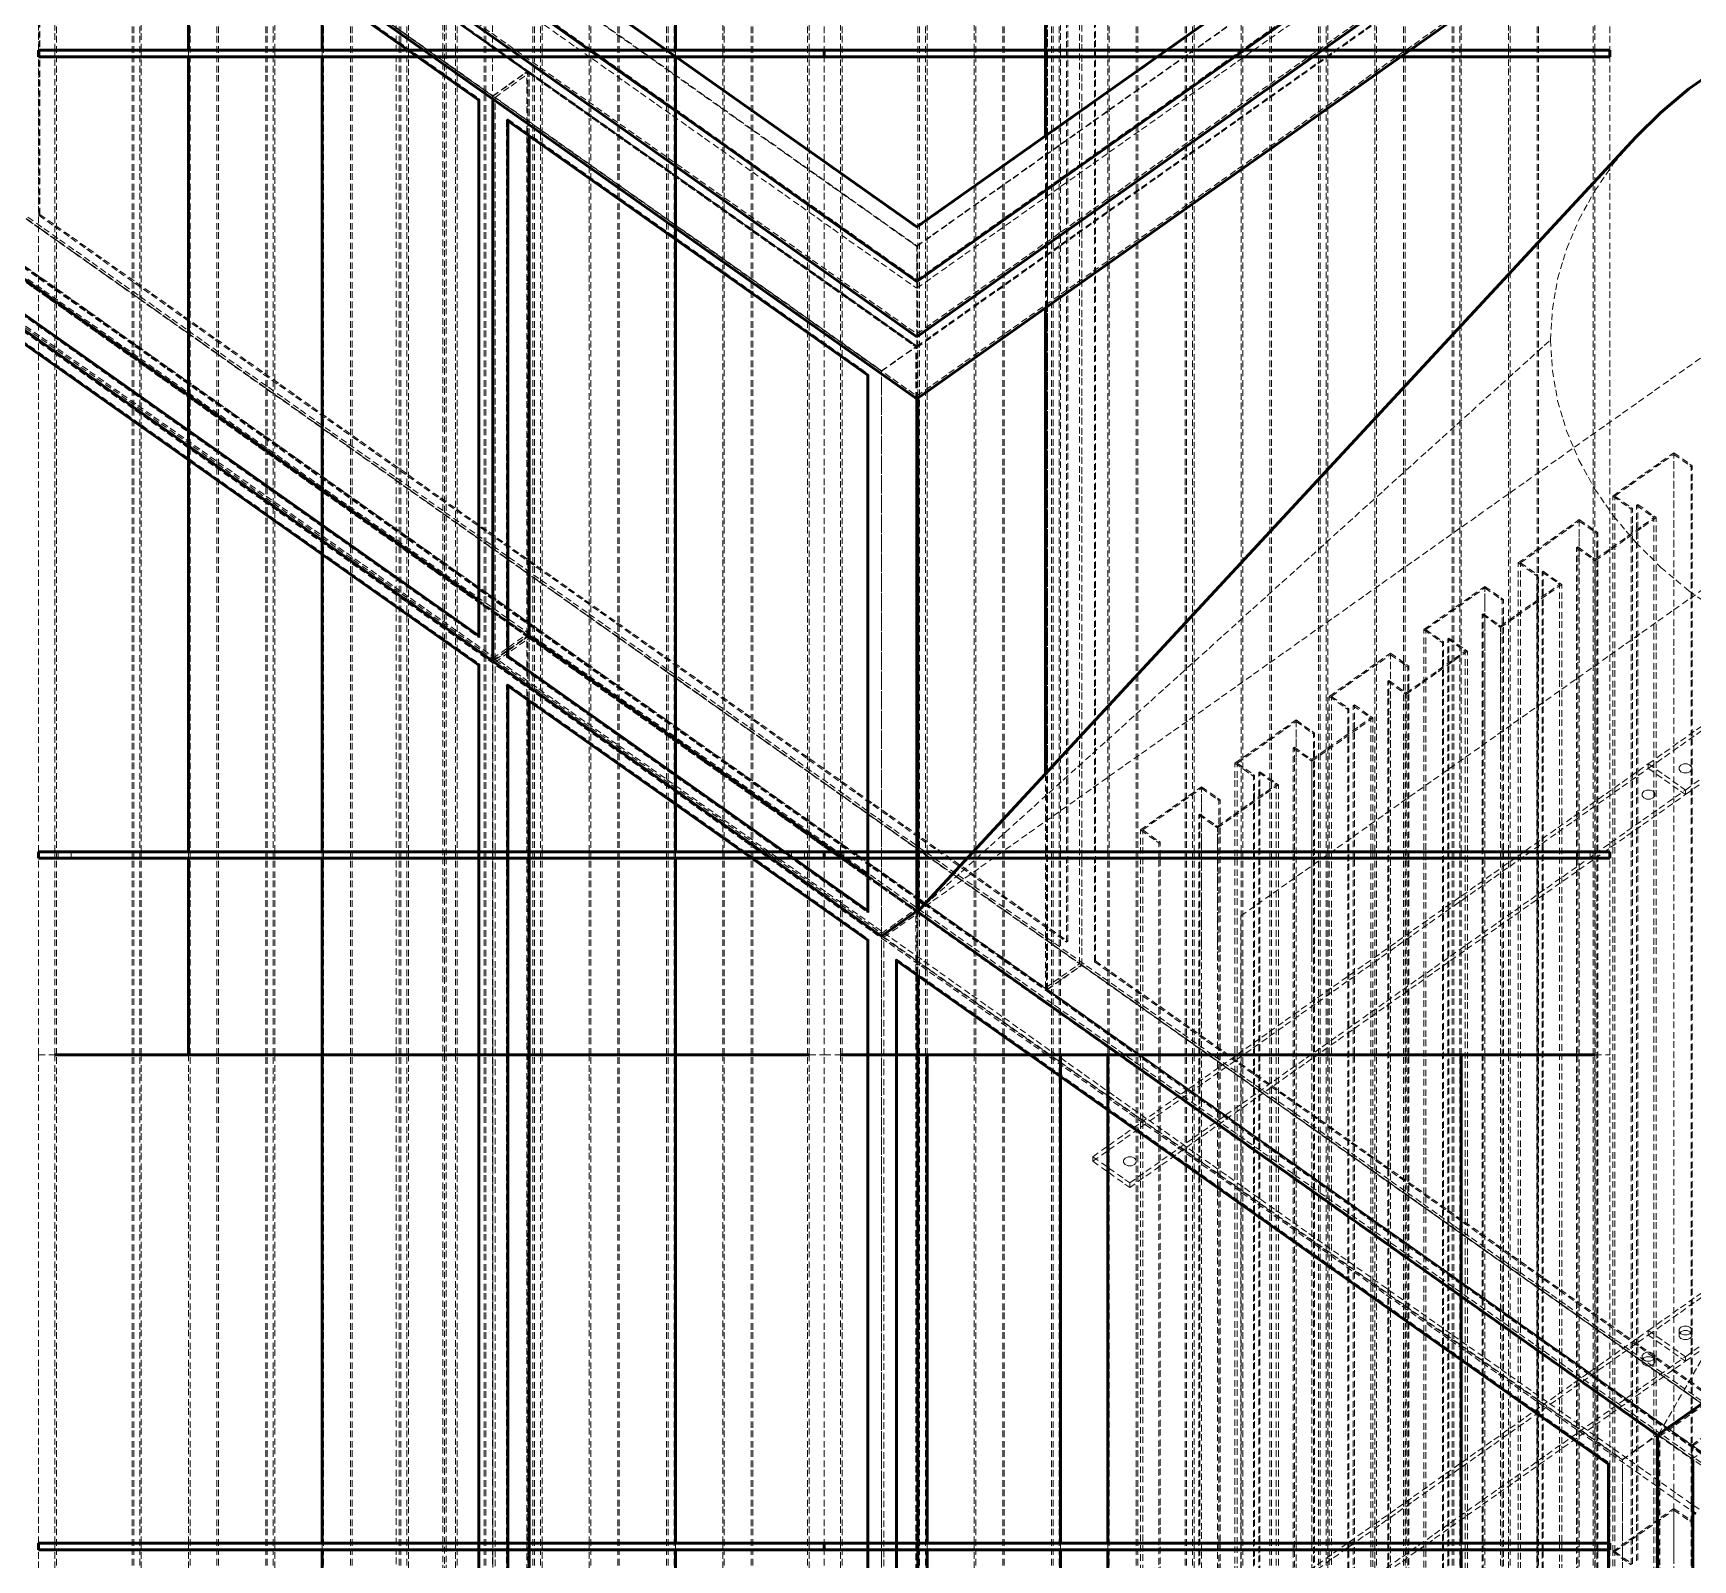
# Model space of a CAD drawing. Header units: millimetres. Extents: x -199 to 10971, y 270 to 8564.
# Drawn here: x 1092 to 2359, y 5348 to 6514 of the extents above; entities that cross this region are included whole.
import ezdxf

# ---------------------------------------------------------------- set-up
doc = ezdxf.new("R2010")
doc.units = ezdxf.units.MM
doc.linetypes.add('Hidden', pattern=[15, 5, -3, 5, -2])
for name, color, linetype, lineweight in [('Default', 7, 'Continuous', 50), ('Edges', 7, 'Hidden', 15), ('HiddenEdges', 2, 'Hidden', 15), ('HiddenSilhouettes', 2, 'Hidden', 15), ('HiddenWires', 7, 'Hidden', 15), ('Silhouettes', 7, 'Continuous', 50), ('Wires', 7, 'Hidden', 15)]:
    doc.layers.add(name, color=color, linetype=linetype, lineweight=lineweight)

# ---------------------------------------------------------------- blocks, each defined once
blk = doc.blocks.new('Left')
at = {"layer": 'Edges'}
for points in [[(-587.5, 386.8, 0), (-587.5, 759.8, 0)], [(-521.5, 386.8, 0), (-521.5, 759.8, 0)], [(-419.5, 386.8, 0), (-419.5, 759.8, 0)], [(-317.5, 386.8, 0), (-317.5, 759.8, 0)], [(-281.5, 386.8, 0), (-281.5, 759.8, 0)], [(-215.5, 386.8, 0), (-215.5, 759.8, 0)], [(-179.5, 386.8, 0), (-179.5, 759.8, 0)], [(-77.5, 386.8, 0), (-77.5, 759.8, 0)], [(-11.5, 386.8, 0), (-11.5, 759.8, 0)], [(12.5, 386.8, 0), (12.5, 759.8, 0)], [(78.5, 386.8, 0), (78.5, 759.8, 0)], [(114.5, 386.8, 0), (114.5, 759.8, 0)], [(180.5, 386.8, 0), (180.5, 759.8, 0)], [(216.5, 386.8, 0), (216.5, 759.8, 0)], [(282.5, 386.8, 0), (282.5, 759.8, 0)], [(318.5, 386.8, 0), (318.5, 759.8, 0)], [(384.5, 386.8, 0), (384.5, 759.8, 0)], [(420.5, 386.8, 0), (420.5, 759.8, 0)], [(486.5, 386.8, 0), (486.5, 759.8, 0)], [(522.5, 386.8, 0), (522.5, 759.8, 0)], [(588.5, 386.8, 0), (588.5, 759.8, 0)], [(-587.5, -225.2, 0), (-587.5, 381.8, 0)], [(-521.5, -225.2, 0), (-521.5, 381.8, 0)], [(-419.5, -225.2, 0), (-419.5, 381.8, 0)], [(-317.5, -225.2, 0), (-317.5, 381.8, 0)], [(-281.5, -225.2, 0), (-281.5, 381.8, 0)], [(-215.5, -225.2, 0), (-215.5, 381.8, 0)], [(-179.5, -225.2, 0), (-179.5, 381.8, 0)], [(-77.5, -225.2, 0), (-77.5, 381.8, 0)], [(-11.5, -225.2, 0), (-11.5, 381.8, 0)], [(12.5, -225.2, 0), (12.5, 381.8, 0)], [(78.5, -225.2, 0), (78.5, 381.8, 0)], [(114.5, -225.2, 0), (114.5, 381.8, 0)], [(180.5, -225.2, 0), (180.5, 381.8, 0)], [(216.5, -225.2, 0), (216.5, 381.8, 0)], [(282.5, -225.2, 0), (282.5, 381.8, 0)], [(318.5, -225.2, 0), (318.5, 381.8, 0)], [(384.5, -225.2, 0), (384.5, 381.8, 0)], [(420.5, -225.2, 0), (420.5, 381.8, 0)], [(486.5, -225.2, 0), (486.5, 381.8, 0)], [(522.5, -225.2, 0), (522.5, 381.8, 0)], [(588.5, -225.2, 0), (588.5, 381.8, 0)], [(-587.5, -380.2, 0), (-587.5, -230.2, 0)], [(-521.5, -380.2, 0), (-521.5, -230.2, 0)], [(-419.5, -380.2, 0), (-419.5, -230.2, 0)], [(-317.5, -380.2, 0), (-317.5, -230.2, 0)], [(-281.5, -380.2, 0), (-281.5, -230.2, 0)], [(-215.5, -380.2, 0), (-215.5, -230.2, 0)], [(-179.5, -380.2, 0), (-179.5, -230.2, 0)], [(-77.5, -380.2, 0), (-77.5, -230.2, 0)], [(-11.5, -380.2, 0), (-11.5, -230.2, 0)], [(12.5, -380.2, 0), (12.5, -230.2, 0)], [(78.5, -380.2, 0), (78.5, -230.2, 0)], [(114.5, -380.2, 0), (114.5, -230.2, 0)], [(180.5, -380.2, 0), (180.5, -230.2, 0)], [(216.5, -380.2, 0), (216.5, -230.2, 0)], [(282.5, -380.2, 0), (282.5, -230.2, 0)], [(318.5, -380.2, 0), (318.5, -230.2, 0)], [(384.5, -380.2, 0), (384.5, -230.2, 0)], [(420.5, -380.2, 0), (420.5, -230.2, 0)], [(486.5, -380.2, 0), (486.5, -230.2, 0)], [(522.5, -380.2, 0), (522.5, -230.2, 0)], [(588.5, -380.2, 0), (588.5, -230.2, 0)], [(-587.5, -753.2, 0), (-587.5, -380.2, 0)], [(-521.5, -753.2, 0), (-521.5, -380.2, 0)], [(-485.5, -753.2, 0), (-485.5, -380.2, 0)], [(-419.5, -753.2, 0), (-419.5, -380.2, 0)], [(-317.5, -753.2, 0), (-317.5, -380.2, 0)], [(-281.5, -753.2, 0), (-281.5, -380.2, 0)], [(-215.5, -753.2, 0), (-215.5, -380.2, 0)], [(-179.5, -753.2, 0), (-179.5, -380.2, 0)], [(-77.5, -753.2, 0), (-77.5, -380.2, 0)], [(-11.5, -753.2, 0), (-11.5, -380.2, 0)], [(12.5, -753.2, 0), (12.5, -380.2, 0)], [(114.5, -753.2, 0), (114.5, -380.2, 0)], [(282.5, -753.2, 0), (282.5, -380.2, 0)], [(318.5, -753.2, 0), (318.5, -380.2, 0)], [(384.5, -753.2, 0), (384.5, -380.2, 0)], [(420.5, -753.2, 0), (420.5, -380.2, 0)], [(522.5, -753.2, 0), (522.5, -380.2, 0)], [(588.5, -753.2, 0), (588.5, -380.2, 0)], [(-587.5, -1365.2, 0), (-587.5, -758.2, 0)], [(-521.5, -1365.2, 0), (-521.5, -758.2, 0)], [(-485.5, -1365.2, 0), (-485.5, -758.2, 0)], [(-419.5, -1365.2, 0), (-419.5, -758.2, 0)], [(-317.5, -1365.2, 0), (-317.5, -758.2, 0)], [(-281.5, -1365.2, 0), (-281.5, -758.2, 0)], [(-215.5, -1365.2, 0), (-215.5, -758.2, 0)], [(-179.5, -1365.2, 0), (-179.5, -758.2, 0)], [(-77.5, -1365.2, 0), (-77.5, -758.2, 0)], [(-11.5, -1365.2, 0), (-11.5, -758.2, 0)], [(12.5, -1365.2, 0), (12.5, -758.2, 0)], [(114.5, -1365.2, 0), (114.5, -758.2, 0)], [(282.5, -1365.2, 0), (282.5, -758.2, 0)], [(318.5, -1365.2, 0), (318.5, -758.2, 0)], [(384.5, -1365.2, 0), (384.5, -758.2, 0)], [(420.5, -1365.2, 0), (420.5, -758.2, 0)], [(522.5, -1365.2, 0), (522.5, -758.2, 0)], [(588.5, -1365.2, 0), (588.5, -758.2, 0)]]:
    blk.add_polyline3d(points, dxfattribs=at)
at = {"layer": 'HiddenEdges'}
for points in [[(-291.2, -1517.8, 0), (-291.2, 869.8, 0)], [(-288.8, -1517.8, 0), (-288.8, 869.8, 0)], [(-586.3, -380.2, 0), (-586.3, 759.8, 0)], [(-527.3, -380.2, 0), (-527.3, 759.8, 0)], [(-463.7, -380.2, 0), (-463.7, 759.8, 0)], [(-462.5, -380.2, 0), (-462.5, 759.8, 0)], [(-426.5, -380.2, 0), (-426.5, 759.8, 0)], [(-425.3, -380.2, 0), (-425.3, 759.8, 0)], [(-420.7, -380.2, 0), (-420.7, 759.8, 0)], [(-361.7, -380.2, 0), (-361.7, 759.8, 0)], [(-360.5, -380.2, 0), (-360.5, 759.8, 0)], [(-324.5, -380.2, 0), (-324.5, 759.8, 0)], [(-323.3, -380.2, 0), (-323.3, 759.8, 0)], [(-259.7, -380.2, 0), (-259.7, 759.8, 0)], [(-222.5, -380.2, 0), (-222.5, 759.8, 0)], [(-157.7, -380.2, 0), (-157.7, 759.8, 0)], [(-156.5, -380.2, 0), (-156.5, 759.8, 0)], [(-120.5, -380.2, 0), (-120.5, 759.8, 0)], [(-119.3, -380.2, 0), (-119.3, 759.8, 0)], [(-76.3, -380.2, 0), (-76.3, 759.8, 0)], [(-54.5, -380.2, 0), (-54.5, 759.8, 0)], [(13.7, -380.2, 0), (13.7, 759.8, 0)], [(72.7, -380.2, 0), (72.7, 759.8, 0)], [(136.3, -380.2, 0), (136.3, 759.8, 0)], [(137.5, -380.2, 0), (137.5, 759.8, 0)], [(173.5, -380.2, 0), (173.5, 759.8, 0)], [(174.7, -380.2, 0), (174.7, 759.8, 0)], [(238.3, -380.2, 0), (238.3, 759.8, 0)], [(239.5, -380.2, 0), (239.5, 759.8, 0)], [(275.5, -380.2, 0), (275.5, 759.8, 0)], [(276.7, -380.2, 0), (276.7, 759.8, 0)], [(340.3, -380.2, 0), (340.3, 759.8, 0)], [(341.5, -380.2, 0), (341.5, 759.8, 0)], [(377.5, -380.2, 0), (377.5, 759.8, 0)], [(378.7, -380.2, 0), (378.7, 759.8, 0)], [(442.3, -380.2, 0), (442.3, 759.8, 0)], [(443.5, -380.2, 0), (443.5, 759.8, 0)], [(479.5, -380.2, 0), (479.5, 759.8, 0)], [(480.7, -380.2, 0), (480.7, 759.8, 0)], [(544.3, -380.2, 0), (544.3, 759.8, 0)], [(545.5, -380.2, 0), (545.5, 759.8, 0)], [(-587.5, 381.8, 0), (-587.5, 386.8, 0)], [(-521.5, 381.8, 0), (-521.5, 386.8, 0)], [(-419.5, 381.8, 0), (-419.5, 386.8, 0)], [(-317.5, 381.8, 0), (-317.5, 386.8, 0)], [(-281.5, 381.8, 0), (-281.5, 386.8, 0)], [(-215.5, 381.8, 0), (-215.5, 386.8, 0)], [(-179.5, 381.8, 0), (-179.5, 386.8, 0)], [(-77.5, 381.8, 0), (-77.5, 386.8, 0)], [(-11.5, 381.8, 0), (-11.5, 386.8, 0)], [(12.5, 381.8, 0), (12.5, 386.8, 0)], [(78.5, 381.8, 0), (78.5, 386.8, 0)], [(114.5, 381.8, 0), (114.5, 386.8, 0)], [(180.5, 381.8, 0), (180.5, 386.8, 0)], [(216.5, 381.8, 0), (216.5, 386.8, 0)], [(282.5, 381.8, 0), (282.5, 386.8, 0)], [(318.5, 381.8, 0), (318.5, 386.8, 0)], [(384.5, 381.8, 0), (384.5, 386.8, 0)], [(420.5, 381.8, 0), (420.5, 386.8, 0)], [(486.5, 381.8, 0), (486.5, 386.8, 0)], [(522.5, 381.8, 0), (522.5, 386.8, 0)], [(588.5, 381.8, 0), (588.5, 386.8, 0)], [(-587.5, -230.2, 0), (-587.5, -225.2, 0)], [(-521.5, -230.2, 0), (-521.5, -225.2, 0)], [(-419.5, -230.2, 0), (-419.5, -225.2, 0)], [(-317.5, -230.2, 0), (-317.5, -225.2, 0)], [(-281.5, -230.2, 0), (-281.5, -225.2, 0)], [(-215.5, -230.2, 0), (-215.5, -225.2, 0)], [(-179.5, -230.2, 0), (-179.5, -225.2, 0)], [(-77.5, -230.2, 0), (-77.5, -225.2, 0)], [(-11.5, -230.2, 0), (-11.5, -225.2, 0)], [(12.5, -230.2, 0), (12.5, -225.2, 0)], [(78.5, -230.2, 0), (78.5, -225.2, 0)], [(114.5, -230.2, 0), (114.5, -225.2, 0)], [(180.5, -230.2, 0), (180.5, -225.2, 0)], [(216.5, -230.2, 0), (216.5, -225.2, 0)], [(282.5, -230.2, 0), (282.5, -225.2, 0)], [(318.5, -230.2, 0), (318.5, -225.2, 0)], [(384.5, -230.2, 0), (384.5, -225.2, 0)], [(420.5, -230.2, 0), (420.5, -225.2, 0)], [(486.5, -230.2, 0), (486.5, -225.2, 0)], [(522.5, -230.2, 0), (522.5, -225.2, 0)], [(588.5, -230.2, 0), (588.5, -225.2, 0)], [(-586.3, -1520.2, 0), (-586.3, -380.2, 0)], [(-463.7, -1520.2, 0), (-463.7, -380.2, 0)], [(-462.5, -1520.2, 0), (-462.5, -380.2, 0)], [(-426.5, -1520.2, 0), (-426.5, -380.2, 0)], [(-425.3, -1520.2, 0), (-425.3, -380.2, 0)], [(-420.7, -1520.2, 0), (-420.7, -380.2, 0)], [(-361.7, -1520.2, 0), (-361.7, -380.2, 0)], [(-360.5, -1520.2, 0), (-360.5, -380.2, 0)], [(-324.5, -1520.2, 0), (-324.5, -380.2, 0)], [(-323.3, -1520.2, 0), (-323.3, -380.2, 0)], [(-259.7, -1520.2, 0), (-259.7, -380.2, 0)], [(-222.5, -1520.2, 0), (-222.5, -380.2, 0)], [(-157.7, -1520.2, 0), (-157.7, -380.2, 0)], [(-156.5, -1520.2, 0), (-156.5, -380.2, 0)], [(-120.5, -1520.2, 0), (-120.5, -380.2, 0)], [(-119.3, -1520.2, 0), (-119.3, -380.2, 0)], [(-76.3, -1520.2, 0), (-76.3, -380.2, 0)], [(-54.5, -1520.2, 0), (-54.5, -380.2, 0)], [(13.7, -1520.2, 0), (13.7, -380.2, 0)], [(136.3, -1520.2, 0), (136.3, -380.2, 0)], [(137.5, -1520.2, 0), (137.5, -380.2, 0)], [(174.7, -1520.2, 0), (174.7, -380.2, 0)], [(179.3, -1520.2, 0), (179.3, -380.2, 0)], [(239.5, -1520.2, 0), (239.5, -380.2, 0)], [(276.7, -1520.2, 0), (276.7, -380.2, 0)], [(340.3, -1520.2, 0), (340.3, -380.2, 0)], [(377.5, -1520.2, 0), (377.5, -380.2, 0)], [(383.3, -1520.2, 0), (383.3, -380.2, 0)], [(442.3, -1520.2, 0), (442.3, -380.2, 0)], [(443.5, -1520.2, 0), (443.5, -380.2, 0)], [(479.5, -1520.2, 0), (479.5, -380.2, 0)], [(523.7, -1520.2, 0), (523.7, -380.2, 0)], [(-587.5, -758.2, 0), (-587.5, -753.2, 0)], [(-521.5, -758.2, 0), (-521.5, -753.2, 0)], [(-485.5, -758.2, 0), (-485.5, -753.2, 0)], [(-419.5, -758.2, 0), (-419.5, -753.2, 0)], [(-317.5, -758.2, 0), (-317.5, -753.2, 0)], [(-281.5, -758.2, 0), (-281.5, -753.2, 0)], [(-215.5, -758.2, 0), (-215.5, -753.2, 0)], [(-179.5, -758.2, 0), (-179.5, -753.2, 0)], [(-77.5, -758.2, 0), (-77.5, -753.2, 0)], [(-11.5, -758.2, 0), (-11.5, -753.2, 0)], [(12.5, -758.2, 0), (12.5, -753.2, 0)], [(114.5, -758.2, 0), (114.5, -753.2, 0)], [(282.5, -758.2, 0), (282.5, -753.2, 0)], [(318.5, -758.2, 0), (318.5, -753.2, 0)], [(384.5, -758.2, 0), (384.5, -753.2, 0)], [(420.5, -758.2, 0), (420.5, -753.2, 0)], [(522.5, -758.2, 0), (522.5, -753.2, 0)], [(588.5, -758.2, 0), (588.5, -753.2, 0)]]:
    blk.add_polyline3d(points, dxfattribs=at)
at = {"layer": 'HiddenSilhouettes'}
for points in [[(-528.5, -380.2, 0), (-528.5, 759.8, 0)], [(-522.7, -380.2, 0), (-522.7, 759.8, 0)], [(-484.3, -380.2, 0), (-484.3, 759.8, 0)], [(-382.3, -380.2, 0), (-382.3, 759.8, 0)], [(-326.8, -1482.2, 0), (-326.8, 759.8, 0)], [(-318.7, -380.2, 0), (-318.7, 759.8, 0)], [(-290, -1519, 0), (-290, 759.8, 0)], [(-280.3, -380.2, 0), (-280.3, 759.8, 0)], [(-258.5, -380.2, 0), (-258.5, 759.8, 0)], [(-253.2, -1482.2, 0), (-253.2, 759.8, 0)], [(-221.3, -380.2, 0), (-221.3, 759.8, 0)], [(-216.7, -380.2, 0), (-216.7, 759.8, 0)], [(-178.3, -380.2, 0), (-178.3, 759.8, 0)], [(-114.7, -380.2, 0), (-114.7, 759.8, 0)], [(-55.7, -380.2, 0), (-55.7, 759.8, 0)], [(-12.7, -380.2, 0), (-12.7, 759.8, 0)], [(71.5, -380.2, 0), (71.5, 759.8, 0)], [(77.3, -380.2, 0), (77.3, 759.8, 0)], [(115.7, -380.2, 0), (115.7, 759.8, 0)], [(179.3, -380.2, 0), (179.3, 759.8, 0)], [(217.7, -380.2, 0), (217.7, 759.8, 0)], [(281.3, -380.2, 0), (281.3, 759.8, 0)], [(319.7, -380.2, 0), (319.7, 759.8, 0)], [(383.3, -380.2, 0), (383.3, 759.8, 0)], [(421.7, -380.2, 0), (421.7, 759.8, 0)], [(485.3, -380.2, 0), (485.3, 759.8, 0)], [(523.7, -380.2, 0), (523.7, 759.8, 0)], [(587.3, -380.2, 0), (587.3, 759.8, 0)], [(-485.5, 381.8, 0), (-485.5, 386.8, 0)], [(-383.5, 381.8, 0), (-383.5, 386.8, 0)], [(-113.5, 381.8, 0), (-113.5, 386.8, 0)], [(-585, -230.2, 0), (-585, -225.2, 0)], [(-575, -230.2, 0), (-575, -225.2, 0)], [(-485.5, -230.2, 0), (-485.5, -225.2, 0)], [(-383.5, -230.2, 0), (-383.5, -225.2, 0)], [(-113.5, -230.2, 0), (-113.5, -225.2, 0)], [(-25, -230.2, 0), (-25, -225.2, 0)], [(-15, -230.2, 0), (-15, -225.2, 0)], [(15, -230.2, 0), (15, -225.2, 0)], [(25, -230.2, 0), (25, -225.2, 0)], [(575, -230.2, 0), (575, -225.2, 0)], [(585, -230.2, 0), (585, -225.2, 0)], [(-528.5, -1520.2, 0), (-528.5, -380.2, 0)], [(-528.5, -380.2, 0), (-462.5, -380.2, 0)], [(-527.3, -1520.2, 0), (-527.3, -380.2, 0)], [(-527.3, -380.2, 0), (-521.5, -380.2, 0)], [(-522.7, -1520.2, 0), (-522.7, -380.2, 0)], [(-485.5, -380.2, 0), (-463.7, -380.2, 0)], [(-484.3, -1520.2, 0), (-484.3, -380.2, 0)], [(-426.5, -380.2, 0), (-360.5, -380.2, 0)], [(-425.3, -380.2, 0), (-419.5, -380.2, 0)], [(-383.5, -380.2, 0), (-361.7, -380.2, 0)], [(-382.3, -1520.2, 0), (-382.3, -380.2, 0)], [(-324.5, -380.2, 0), (-278.1, -380.2, 0)], [(-323.3, -380.2, 0), (-317.5, -380.2, 0)], [(-318.7, -1520.2, 0), (-318.7, -380.2, 0)], [(-281.5, -380.2, 0), (-278.1, -380.2, 0)], [(-280.3, -1520.2, 0), (-280.3, -380.2, 0)], [(-258.5, -1520.2, 0), (-258.5, -380.2, 0)], [(-222.5, -380.2, 0), (-166.9, -380.2, 0)], [(-221.3, -1520.2, 0), (-221.3, -380.2, 0)], [(-221.3, -380.2, 0), (-215.5, -380.2, 0)], [(-216.7, -1520.2, 0), (-216.7, -380.2, 0)], [(-179.5, -380.2, 0), (-166.9, -380.2, 0)], [(-178.3, -1520.2, 0), (-178.3, -380.2, 0)], [(-120.5, -380.2, 0), (-55.6, -380.2, 0)], [(-119.3, -380.2, 0), (-113.5, -380.2, 0)], [(-114.7, -1520.2, 0), (-114.7, -380.2, 0)], [(-77.5, -380.2, 0), (-55.7, -380.2, 0)], [(-55.7, -1520.2, 0), (-55.7, -380.2, 0)], [(-12.7, -1520.2, 0), (-12.7, -380.2, 0)], [(71.5, -1520.2, 0), (71.5, -380.2, 0)], [(71.5, -380.2, 0), (137.5, -380.2, 0)], [(72.7, -1520.2, 0), (72.7, -380.2, 0)], [(72.7, -380.2, 0), (78.5, -380.2, 0)], [(77.3, -1520.2, 0), (77.3, -380.2, 0)], [(114.5, -380.2, 0), (136.3, -380.2, 0)], [(115.7, -1520.2, 0), (115.7, -380.2, 0)], [(173.5, -1520.2, 0), (173.5, -380.2, 0)], [(173.5, -380.2, 0), (222.5, -380.2, 0)], [(174.7, -380.2, 0), (180.5, -380.2, 0)], [(216.5, -380.2, 0), (222.5, -380.2, 0)], [(217.7, -1520.2, 0), (217.7, -380.2, 0)], [(238.3, -1520.2, 0), (238.3, -380.2, 0)], [(275.5, -1520.2, 0), (275.5, -380.2, 0)], [(275.5, -380.2, 0), (333.7, -380.2, 0)], [(276.7, -380.2, 0), (282.5, -380.2, 0)], [(281.3, -1520.2, 0), (281.3, -380.2, 0)], [(318.5, -380.2, 0), (333.7, -380.2, 0)], [(319.7, -1520.2, 0), (319.7, -380.2, 0)], [(341.5, -1520.2, 0), (341.5, -380.2, 0)], [(377.5, -380.2, 0), (443.5, -380.2, 0)], [(378.7, -1520.2, 0), (378.7, -380.2, 0)], [(378.7, -380.2, 0), (384.5, -380.2, 0)], [(420.5, -380.2, 0), (442.3, -380.2, 0)], [(421.7, -1520.2, 0), (421.7, -380.2, 0)], [(479.5, -380.2, 0), (545.5, -380.2, 0)], [(480.7, -1520.2, 0), (480.7, -380.2, 0)], [(480.7, -380.2, 0), (486.5, -380.2, 0)], [(485.3, -1520.2, 0), (485.3, -380.2, 0)], [(522.5, -380.2, 0), (544.3, -380.2, 0)], [(544.3, -1520.2, 0), (544.3, -380.2, 0)], [(545.5, -1520.2, 0), (545.5, -380.2, 0)], [(587.3, -1520.2, 0), (587.3, -380.2, 0)], [(-383.5, -758.2, 0), (-383.5, -753.2, 0)], [(-113.5, -758.2, 0), (-113.5, -753.2, 0)], [(78.5, -758.2, 0), (78.5, -753.2, 0)], [(180.5, -758.2, 0), (180.5, -753.2, 0)], [(216.5, -758.2, 0), (216.5, -753.2, 0)], [(486.5, -758.2, 0), (486.5, -753.2, 0)]]:
    blk.add_polyline3d(points, dxfattribs=at)
at = {"layer": 'HiddenWires'}
for points in [[(-600, 381.8, 0), (-600, 386.8, 0)], [(-600, -230.2, 0), (-600, -225.2, 0)], [(-587.5, -380.2, 0), (-278.1, -380.2, 0)], [(-166.9, -380.2, 0), (-111.2, -380.2, 0)], [(-55.6, -380.2, 0), (-11.5, -380.2, 0)], [(12.5, -380.2, 0), (588.5, -380.2, 0)], [(-600, -758.2, 0), (-600, -753.2, 0)]]:
    blk.add_polyline3d(points, dxfattribs=at)
at = {"layer": 'Silhouettes'}
for points in [[(-485.5, 386.8, 0), (-485.5, 759.8, 0)], [(-383.5, 386.8, 0), (-383.5, 759.8, 0)], [(-113.5, 386.8, 0), (-113.5, 759.8, 0)], [(-600, 386.8, 0), (0, 386.8, 0)], [(-600, 381.8, 0), (-600, 386.8, 0)], [(-600, 381.8, 0), (0, 381.8, 0)], [(-485.5, -225.2, 0), (-485.5, 381.8, 0)], [(-383.5, -225.2, 0), (-383.5, 381.8, 0)], [(-113.5, -225.2, 0), (-113.5, 381.8, 0)], [(0, 386.8, 0), (600, 386.8, 0)], [(0, 381.8, 0), (0, 386.8, 0)], [(0, 381.8, 0), (600, 381.8, 0)], [(600, 381.8, 0), (600, 386.8, 0)], [(-600, -225.2, 0), (0, -225.2, 0)], [(-600, -230.2, 0), (-600, -225.2, 0)], [(0, -225.2, 0), (600, -225.2, 0)], [(0, -230.2, 0), (0, -225.2, 0)], [(600, -230.2, 0), (600, -225.2, 0)], [(-600, -230.2, 0), (0, -230.2, 0)], [(-485.5, -380.2, 0), (-485.5, -230.2, 0)], [(-383.5, -380.2, 0), (-383.5, -230.2, 0)], [(-113.5, -380.2, 0), (-113.5, -230.2, 0)], [(0, -230.2, 0), (600, -230.2, 0)], [(-587.5, -380.2, 0), (-521.5, -380.2, 0)], [(-521.5, -380.2, 0), (-485.5, -380.2, 0)], [(-485.5, -380.2, 0), (-419.5, -380.2, 0)], [(-419.5, -380.2, 0), (-383.5, -380.2, 0)], [(-383.5, -380.2, 0), (-317.5, -380.2, 0)], [(-383.5, -753.2, 0), (-383.5, -380.2, 0)], [(-317.5, -380.2, 0), (-281.5, -380.2, 0)], [(-281.5, -380.2, 0), (-215.5, -380.2, 0)], [(-215.5, -380.2, 0), (-179.5, -380.2, 0)], [(-179.5, -380.2, 0), (-113.5, -380.2, 0)], [(-113.5, -753.2, 0), (-113.5, -380.2, 0)], [(-113.5, -380.2, 0), (-77.5, -380.2, 0)], [(-77.5, -380.2, 0), (-11.5, -380.2, 0)], [(12.5, -380.2, 0), (78.5, -380.2, 0)], [(78.5, -753.2, 0), (78.5, -380.2, 0)], [(78.5, -380.2, 0), (114.5, -380.2, 0)], [(114.5, -380.2, 0), (180.5, -380.2, 0)], [(180.5, -753.2, 0), (180.5, -380.2, 0)], [(180.5, -380.2, 0), (216.5, -380.2, 0)], [(216.5, -380.2, 0), (282.5, -380.2, 0)], [(216.5, -753.2, 0), (216.5, -380.2, 0)], [(282.5, -380.2, 0), (318.5, -380.2, 0)], [(318.5, -380.2, 0), (384.5, -380.2, 0)], [(384.5, -380.2, 0), (420.5, -380.2, 0)], [(420.5, -380.2, 0), (486.5, -380.2, 0)], [(486.5, -753.2, 0), (486.5, -380.2, 0)], [(486.5, -380.2, 0), (522.5, -380.2, 0)], [(522.5, -380.2, 0), (588.5, -380.2, 0)], [(-600, -753.2, 0), (0, -753.2, 0)], [(-600, -758.2, 0), (-600, -753.2, 0)], [(-600, -758.2, 0), (0, -758.2, 0)], [(-383.5, -1365.2, 0), (-383.5, -758.2, 0)], [(-113.5, -1365.2, 0), (-113.5, -758.2, 0)], [(0, -753.2, 0), (600, -753.2, 0)], [(0, -758.2, 0), (0, -753.2, 0)], [(0, -758.2, 0), (600, -758.2, 0)], [(78.5, -1365.2, 0), (78.5, -758.2, 0)], [(180.5, -1365.2, 0), (180.5, -758.2, 0)], [(216.5, -1365.2, 0), (216.5, -758.2, 0)], [(486.5, -1365.2, 0), (486.5, -758.2, 0)], [(600, -758.2, 0), (600, -753.2, 0)]]:
    blk.add_polyline3d(points, dxfattribs=at)
for points in [[(-585, -225.2, 0)], [(-575, -225.2, 0)], [(-25, -225.2, 0)], [(-15, -225.2, 0)], [(15, -225.2, 0)], [(25, -225.2, 0)], [(575, -225.2, 0)], [(585, -225.2, 0)], [(111.2, -380.2, 0)], [(389.4, -380.2, 0)]]:
    blk.add_polyline3d(points, close=True, dxfattribs=at)
at = {"layer": 'Wires'}
for points in [[(-600, 386.8, 0), (-600, 759.8, 0)], [(0, -380.2, 0), (0, 759.8, 0)], [(600, -380.2, 0), (600, 759.8, 0)], [(-600, -225.2, 0), (-600, 381.8, 0)], [(-600, -380.2, 0), (-600, -230.2, 0)], [(-600, -753.2, 0), (-600, -380.2, 0)], [(-600, -380.2, 0), (-587.5, -380.2, 0)], [(-11.5, -380.2, 0), (0, -380.2, 0)], [(0, -1520.2, 0), (0, -380.2, 0)], [(0, -380.2, 0), (12.5, -380.2, 0)], [(588.5, -380.2, 0), (600, -380.2, 0)], [(600, -1520.2, 0), (600, -380.2, 0)], [(-600, -1365.2, 0), (-600, -758.2, 0)]]:
    blk.add_polyline3d(points, dxfattribs=at)
blk = doc.blocks.new('Isometric')
at = {"layer": 'Edges'}
for points in [[(-1895, 1560.2), (70.7, 170.2)], [(-1895, 1512.8), (70.7, 122.8)], [(70.7, 170.2), (1329.4, 1060.2)], [(70.7, 159.8), (1277, 1012.8)], [(70.7, 122.8), (1329.4, 1012.8)], [(169.7, 322), (169.7, 699)], [(170.6, 322.6), (170.6, 699.6)], [(-1048.6, 493.4), (-263.8, -61.6)], [(554.6, 165.6), (556, 189), (560, 212.2), (566.8, 235), (576.3, 257.4), (588.3, 279.2), (602.8, 300.2), (619.7, 320.3)], [(70.7, 210.2), (70.7, 237)], [(169.7, -164.8), (169.7, 190.7)], [(70.7, 168), (70.7, 170.2)], [(70.7, 159.8), (70.7, 168)], [(71.2, -271), (554.6, 165.6)], [(554.6, 165.6), (556, 142.3), (560, 119.1), (566.8, 96.2), (576.3, 73.8), (588.3, 52), (602.8, 31), (619.7, 10.9), (638.9, -8.1), (660.3, -26), (683.7, -42.5), (708.9, -57.6), (735.8, -71.2), (764.2, -83.1), (793.9, -93.4), (824.7, -101.9), (856.4, -108.6), (888.8, -113.4), (921.6, -116.3), (954.6, -117.2)], [(43.8, -289.7), (43.8, 139.7)], [(70.7, 120.7), (70.7, 122.8)], [(-242.5, -76.6), (-241.7, -76)], [(-253.1, -1769.7), (-253.1, -79.7)], [(-242.5, -76.6), (33.2, -271.6)], [(-242.5, -1766.6), (-242.5, -97.8)], [(70.7, -270.7), (70.7, -153.1)], [(71.6, -261.3), (76.8, -265)], [(43.8, -1979.7), (43.8, -289.7)], [(54.4, -1976.6), (54.4, -307.8)], [(609.5, -2379.7), (609.5, -689.7)]]:
    blk.add_lwpolyline(points, dxfattribs=at)
for points in [[(-1842.7, 1512.8, 0), (70.7, 159.8, 0)], [(70.7, 237, 0), (1272.8, 1087, 0)], [(-226.3, 447, 0), (70.7, 237, 0)], [(-242.5, -76.6, 0), (-242.5, 333.6, 0)], [(170.6, -163.9, 0), (170.6, 191.3, 0)], [(-241.7, -71.9, 0), (-225.4, -60.4, 0)], [(637.2, -670.1, 0), (954.6, -117.2, 0)], [(662.4, -689.1, 0), (1468.5, -119.1, 0)], [(71.6, -260.4, 0), (77.3, -264.5, 0)], [(43.8, -289.7, 0), (609.5, -689.7, 0)], [(609.5, -689.7, 0), (636.4, -670.7, 0)], [(636.4, -670.7, 0), (662.4, -689.1, 0)], [(662.4, -2379.1, 0), (662.4, -689.1, 0)]]:
    blk.add_polyline3d(points, dxfattribs=at)
blk.add_polyline3d([(636.4, -671.5, 0)], close=True, dxfattribs=at)
at = {"layer": 'HiddenEdges'}
for points in [[(-599.8, 260.8), (-599.8, 1929.6)], [(186, -293.6), (186, 1375.2)], [(196.6, -311.7), (196.6, 1378.3)], [(196.6, -312), (196.6, 1376.3)], [(170.6, -330.9), (170.6, 1359.1)], [(206.3, -309.2), (206.3, 1359.6)], [(-1032.4, 939.8), (-226.3, 369.8)], [(-1059.2, 921.7), (-253.1, 351.7)], [(70.7, -271.5), (1272.8, 578.5)], [(-1032.4, 509.3), (-226.3, -60.7)], [(-1031.5, 507.9), (-227.1, -60.9)], [(-224.6, 446.2), (70.7, 237.4)], [(-224.6, 420.2), (70.7, 211.4)], [(-253.1, 352), (-227.1, 370.4)], [(-227.1, -59.2), (-227.1, 370.4)], [(-226.3, -60.7), (-226.3, 370.7)], [(-226.3, -61.5), (-226.3, 369.8)], [(-225.4, -60.9), (-225.4, 370.4)], [(-262.9, -61), (-262.9, 349.2)], [(-253.1, -77.6), (-253.1, 352)], [(-253.1, 351.7), (43.8, 141.7)], [(169.7, 190.7), (169.7, 322)], [(170.6, 191.3), (170.6, 322.6)], [(-609.5, 258.3), (196.6, -311.7)], [(-608.1, 257.2), (1895, -1512.8)], [(-599.8, 260.8), (-598.9, 261.4)], [(-636.4, 239.3), (71.6, -261.3)], [(-635.5, 239.6), (71.6, -260.4)], [(-635.5, 239.1), (170.6, -330.9)], [(-634.3, 238.7), (1842.7, -1512.8)], [(70.7, 211.4), (70.7, 237.4)], [(-608.1, 209.8), (1895, -1560.2)], [(70.7, 160.7), (70.7, 210.2)], [(70.7, 170.2), (70.7, 170.2)], [(43.8, 142), (69.9, 160.4)], [(69.9, -269.2), (69.9, 160.4)], [(70.7, 159.8), (71.6, 160.4)], [(43.8, -287.6), (43.8, 142)], [(648.8, 0), (648.8, 79.4)], [(648.8, -727.9), (648.8, 78.2)], [(662.1, -737.3), (662.1, 68.8)], [(621.2, -766.2), (621.2, 39.9)], [(576.6, -778.9), (576.6, 27.2)], [(616.2, -769.7), (616.2, 36.4)], [(589.9, -788.3), (589.9, 17.8)], [(549.1, -817.2), (549.1, -11.1)], [(588.7, -809.2), (588.7, -3.1)], [(504.5, -153.1), (504.5, -22.6)], [(504.5, -829.9), (504.5, -23.8)], [(544.1, -820.7), (544.1, -14.6)], [(517.8, -839.3), (517.8, -33.2)], [(503.2, -849.6), (503.2, -43.5)], [(-253.1, -79.3), (-227.1, -60.9)], [(-227.1, -1749.2), (-227.1, -60.9)], [(-226.3, -60.7), (70.7, -270.7)], [(-226.3, -61.5), (70.7, -271.5)], [(-225.4, -1750.9), (-225.4, -60.9)], [(476.9, -868.2), (476.9, -62.1)], [(516.5, -153.1), (516.5, -52.9)], [(516.5, -860.2), (516.5, -54.1)], [(432.4, -153.1), (432.4, -73.6)], [(432.4, -880.9), (432.4, -74.8)], [(472, -871.7), (472, -65.6)], [(-262.9, -1751), (-262.9, -82.2)], [(-253.1, -1767.6), (-253.1, -79.3)], [(445.7, -890.3), (445.7, -84.2)], [(404.8, -919.2), (404.8, -113.1)], [(444.4, -153.1), (444.4, -103.9)], [(444.4, -911.2), (444.4, -105.1)], [(360.3, -153.1), (360.3, -124.6)], [(360.3, -931.9), (360.3, -125.8)], [(399.9, -922.7), (399.9, -116.6)], [(373.6, -941.3), (373.6, -135.2)], [(359, -951.6), (359, -145.5)], [(170.6, -330.4), (170.6, -163.9)], [(332.7, -970.2), (332.7, -164.1)], [(372.3, -306.3), (372.3, -154.9)], [(372.3, -962.2), (372.3, -156.1)], [(169.7, -330.7), (169.7, -164.8)], [(288.1, -306.3), (288.1, -175.6)], [(288.1, -982.9), (288.1, -176.8)], [(327.7, -973.7), (327.7, -167.6)], [(301.4, -992.3), (301.4, -186.2)], [(657.6, -181.6), (657.6, -178.1)], [(286.9, -1002.6), (286.9, -196.5)], [(300.2, -306.3), (300.2, -205.9)], [(300.2, -1013.2), (300.2, -207.1)], [(255.6, -1024.7), (255.6, -218.6)], [(76.8, -265), (592.2, -629.4)], [(77.3, -264.5), (168.9, -329.2)], [(43.8, -289.3), (69.9, -270.9)], [(69.9, -1959.2), (69.9, -270.9)], [(70.7, -271.5), (70.7, -270.7)], [(70.7, -271.5), (71.2, -271)], [(71.6, -1960.9), (71.6, -270.9)], [(71.6, -272.1), (635.5, -670.9)], [(43.8, -1977.6), (43.8, -289.3)], [(45.5, -290.5), (609.5, -689.3)], [(33.2, -292.8), (34.1, -292.2)], [(34.1, -1961), (34.1, -292.2)], [(169.7, -331.5), (169.7, -306.3)], [(196.6, -312), (1001, -880.8)], [(170.6, -330.4), (975, -899.2)], [(170.6, -330.9), (976.7, -900.9)], [(233.3, -481.6), (233.3, -478.1)], [(629.3, -594.3), (629.3, -590.8)], [(657.6, -614.3), (657.6, -610.8)], [(609.5, -689.3), (635.5, -670.9)], [(635.5, -2359.2), (635.5, -670.9)], [(636.4, -671.5), (637.2, -670.1)], [(636.4, -671.5), (637.2, -670.9)], [(662.4, -2316.2), (662.4, -678.3)], [(662.4, -678.3), (663.3, -678.9)], [(598.9, -692.8), (599.8, -692.2)], [(599.8, -2361), (599.8, -692.2)], [(609.5, -2377.6), (609.5, -689.3)], [(648.8, -765.7), (648.8, -726.7)], [(648.8, -1534), (648.8, -727.9)], [(662.1, -1543.4), (662.1, -737.3)]]:
    blk.add_lwpolyline(points, dxfattribs=at)
for points in [[(-1838.5, 1510.7, 0), (70.7, 160.7, 0)], [(70.7, 251.2, 0), (1251.6, 1086.2, 0)], [(70.7, 237.4, 0), (1271.1, 1086.2, 0)], [(70.7, 211.4, 0), (1271.1, 1060.2, 0)], [(70.7, 160.7, 0), (1272.8, 1010.7, 0)], [(-1031.5, 939.2, 0), (-227.1, 370.4, 0)], [(-1057.5, 920.8, 0), (-253.1, 352, 0)], [(-1047.8, 904.2, 0), (-262.9, 349.2, 0)], [(-1057.5, 489.5, 0), (-253.1, -79.3, 0)], [(-1047.8, 472.8, 0), (-262.9, -82.2, 0)], [(-205.1, 446.2, 0), (70.7, 251.2, 0)], [(-253.1, 351.7, 0), (-226.3, 370.7, 0)], [(-226.3, 369.8, 0), (-225.4, 370.4, 0)], [(-226.3, 369.8, 0), (70.7, 159.8, 0)], [(-225.4, 369.2, 0), (69.9, 160.4, 0)], [(-263.8, 348.6, 0), (-262.9, 349.2, 0)], [(-251.4, 350.8, 0), (43.8, 142, 0)], [(-241.7, 334.2, 0), (34.1, 139.2, 0)], [(-609.5, 258, 0), (194.9, -310.8, 0)], [(-599.8, 260.8, 0), (185.1, -294.2, 0)], [(70.7, 251.2, 0), (70.7, 252, 0)], [(70.7, 168, 0), (70.7, 205, 0)], [(43.8, 141.7, 0), (70.7, 160.7, 0)], [(43.8, 139.7, 0), (43.8, 141.7, 0)], [(33.2, 138.6, 0), (34.1, 139.2, 0)], [(34.1, -271, 0), (34.1, 139.2, 0)], [(576.6, 0, 0), (576.6, 28.4, 0)], [(575.4, -798.6, 0), (575.4, 7.5, 0)], [(588.7, -153.1, 0), (588.7, -1.9, 0)], [(-225.4, -62.1, 0), (69.9, -270.9, 0)], [(-251.4, -78.8, 0), (-241.7, -71.9, 0)], [(-263.8, -82.8, 0), (-262.9, -82.2, 0)], [(-251.4, -80.5, 0), (43.8, -289.3, 0)], [(-241.7, -97.2, 0), (34.1, -292.2, 0)], [(431.1, -900.6, 0), (431.1, -94.5, 0)], [(662.4, -678.3, 0), (1416.5, -145.1, 0)], [(70.7, -271.5, 0), (636.4, -671.5, 0)], [(55.3, -307.2, 0), (599.8, -692.2, 0)], [(170.6, -330.4, 0), (196.6, -312, 0)], [(196.6, -311.7, 0), (1002.7, -881.7, 0)], [(206.3, -309.2, 0), (207.2, -308.6, 0)], [(206.3, -309.2, 0), (991.2, -864.2, 0)], [(169.7, -331.5, 0), (170.6, -330.9, 0)], [(638.1, -671.5, 0), (663.3, -689.3, 0)]]:
    blk.add_polyline3d(points, dxfattribs=at)
at = {"layer": 'HiddenSilhouettes'}
for points in [[(-598.9, 261.4), (-598.9, 1930.2)], [(-1842.7, 1558), (70.7, 205)], [(185.1, -294.2), (185.1, 1374.6)], [(207.2, -308.6), (207.2, 1360.2)], [(70.7, 205), (1277, 1058)], [(-1032.4, 940.7), (-226.3, 370.7)], [(-1031.5, 940.4), (-225.4, 370.4)], [(-1032.4, 508.5), (-226.3, -61.5)], [(-1031.5, 509.1), (-225.4, -60.9)], [(-1057.5, 491.2), (-253.1, -77.6)], [(-251.4, 350.8), (-225.4, 369.2)], [(-225.4, 370.4), (71.6, 160.4)], [(-225.4, 321.5), (-225.4, 369.2)], [(-251.4, -78.8), (-251.4, 350.8)], [(-241.7, 333), (-241.7, 334.2)], [(168.9, 190.1), (168.9, 321.4)], [(-636.4, 238.5), (71.6, -262.1)], [(-608.1, 212), (1863, -1535.4)], [(-634.3, 193.5), (1842.7, -1558)], [(-636.4, 189.8), (663.3, -729.2)], [(70.7, 120.7), (70.7, 160.7)], [(71.6, 121.3), (71.6, 160.4)], [(629.3, -158.1), (1053.6, 141.9)], [(657.6, -178.1), (1081.9, 121.9)], [(657.6, -181.6), (1081.9, 118.4)], [(603.8, 46.4), (648.8, 78.2)], [(648.8, 78.2), (662.1, 68.8)], [(662.1, 68.8), (662.9, 69.4)], [(662.9, -736.7), (662.9, 69.4)], [(602.1, -759.7), (602.1, 46.4)], [(602.1, 46.4), (616.2, 36.4)], [(603.8, -759.7), (603.8, 46.4)], [(603.8, 46.4), (617.1, 37)], [(620.3, -766.8), (620.3, 39.3)], [(620.3, 39.3), (633.6, 29.9)], [(531.7, -4.6), (576.6, 27.2)], [(576.6, 28.4), (590.8, 18.4)], [(588.7, -1.9), (633.6, 29.9)], [(588.7, -3.1), (635.3, 29.9)], [(616.2, 36.4), (617.1, 37)], [(617.1, -769.1), (617.1, 37)], [(633.6, -776.2), (633.6, 29.9)], [(635.3, -776.2), (635.3, 29.9)], [(590.8, -787.7), (590.8, 18.4)], [(574.5, 6.9), (575.4, 7.5)], [(574.5, -799.2), (574.5, 6.9)], [(574.5, 6.9), (588.7, -3.1)], [(575.4, 7.5), (588.7, -1.9)], [(530, -810.7), (530, -4.6)], [(531.7, -810.7), (531.7, -4.6)], [(531.7, -4.6), (545, -14)], [(548.2, -817.8), (548.2, -11.7)], [(548.2, -11.7), (561.5, -21.1)], [(549.1, -11.1), (563.2, -21.1)], [(544.1, -14.6), (545, -14)], [(545, -820.1), (545, -14)], [(561.5, -827.2), (561.5, -21.1)], [(563.2, -827.2), (563.2, -21.1)], [(-263.8, -33.3), (-227.1, -59.2)], [(517.8, -33.2), (518.7, -32.6)], [(518.7, -838.7), (518.7, -32.6)], [(502.4, -44.1), (503.2, -43.5)], [(502.4, -850.2), (502.4, -44.1)], [(503.2, -43.5), (516.5, -52.9)], [(504.5, -44.4), (504.5, -44.4)], [(-263.8, -60.4), (-262.9, -61)], [(-263.8, -61.6), (-262.9, -61)], [(-253.1, -77.6), (-227.1, -59.2)], [(-251.4, -80.5), (-225.4, -62.1)], [(457.9, -861.7), (457.9, -55.6)], [(459.5, -861.7), (459.5, -55.6)], [(459.5, -55.6), (472.8, -65)], [(476.1, -62.7), (476.9, -62.1)], [(476.1, -868.8), (476.1, -62.7)], [(476.9, -62.1), (491.1, -72.1)], [(432.4, -74.8), (445.7, -84.2)], [(444.4, -103.9), (489.4, -72.1)], [(444.4, -105.1), (491.1, -72.1)], [(472.8, -871.1), (472.8, -65)], [(489.4, -878.2), (489.4, -72.1)], [(491.1, -878.2), (491.1, -72.1)], [(-251.4, -78.8), (43.8, -287.6)], [(-251.4, -1768.8), (-251.4, -80.5)], [(446.5, -889.7), (446.5, -83.6)], [(-241.7, -98.4), (-241.7, -97.2)], [(430.3, -901.2), (430.3, -95.1)], [(385.7, -912.7), (385.7, -106.6)], [(385.7, -106.6), (399.9, -116.6)], [(387.4, -912.7), (387.4, -106.6)], [(387.4, -106.6), (400.7, -116)], [(404, -919.8), (404, -113.7)], [(404, -113.7), (417.3, -123.1)], [(638.1, -671.5), (1442.5, -102.7)], [(313.6, -157.6), (360.3, -124.6)], [(315.3, -157.6), (360.3, -125.8)], [(399.9, -116.6), (400.7, -116)], [(400.7, -922.1), (400.7, -116)], [(417.3, -929.2), (417.3, -123.1)], [(419, -929.2), (419, -123.1)], [(374.4, -940.7), (374.4, -134.6)], [(358.1, -146.1), (359, -145.5)], [(358.1, -952.2), (358.1, -146.1)], [(358.1, -146.1), (372.3, -156.1)], [(359, -145.5), (372.3, -154.9)], [(-226.3, -1751.5), (-226.3, -153.1)], [(205.1, -458.1), (629.3, -158.1)], [(313.6, -963.7), (313.6, -157.6)], [(313.6, -157.6), (327.7, -167.6)], [(315.3, -963.7), (315.3, -157.6)], [(315.3, -157.6), (328.6, -167)], [(331.8, -164.7), (332.7, -164.1)], [(331.8, -970.8), (331.8, -164.7)], [(331.8, -164.7), (345.1, -174.1)], [(332.7, -164.1), (346.8, -174.1)], [(629.3, -161.6), (629.3, -158.1)], [(629.3, -158.1), (657.6, -178.1)], [(629.3, -161.6), (657.6, -181.6)], [(288.1, -175.6), (302.3, -185.6)], [(288.1, -176.8), (301.4, -186.2)], [(300.2, -205.9), (345.1, -174.1)], [(300.2, -207.1), (346.8, -174.1)], [(328.6, -973.1), (328.6, -167)], [(345.1, -980.2), (345.1, -174.1)], [(346.8, -980.2), (346.8, -174.1)], [(233.3, -478.1), (657.6, -178.1)], [(301.4, -186.2), (302.3, -185.6)], [(302.3, -991.7), (302.3, -185.6)], [(286, -1003.2), (286, -197.1)], [(241.5, -1014.7), (241.5, -208.6)], [(241.5, -208.6), (255.6, -218.6)], [(243.2, -1014.7), (243.2, -208.6)], [(243.2, -208.6), (256.5, -218)], [(255.6, -218.6), (256.5, -218)], [(256.5, -1024.1), (256.5, -218)], [(33.2, -270.4), (34.1, -271)], [(33.2, -271.6), (34.1, -271)], [(43.8, -287.6), (69.9, -269.2)], [(45.5, -290.5), (71.6, -272.1)], [(70.7, -271.5), (71.6, -270.9)], [(70.7, -271.5), (71.2, -271)], [(71.6, -319.9), (71.6, -272.1)], [(45.5, -1978.8), (45.5, -290.5)], [(629.3, -594.3), (1053.6, -294.3)], [(55.3, -308.4), (55.3, -307.2)], [(70.7, -1961.5), (70.7, -306.3)], [(657.6, -614.3), (1081.9, -314.3)], [(205.1, -461.6), (205.1, -458.1)], [(205.1, -890.8), (629.3, -590.8)], [(205.1, -894.3), (629.3, -594.3)], [(652.8, -593.4), (654.1, -591.8), (656.3, -590.9), (658.9, -590.9), (661.1, -591.8), (662.4, -593.4), (662.4, -595.3), (661.1, -596.8), (658.9, -597.8), (656.3, -597.8), (654.1, -596.8), (652.8, -595.3)], [(652.8, -595.3), (652.8, -591.7)], [(662.4, -593.4), (662.4, -589.9)], [(233.3, -910.8), (657.6, -610.8)], [(233.3, -914.3), (657.6, -614.3)], [(624.5, -613.4), (625.8, -611.8), (628, -610.9), (630.6, -610.9), (632.9, -611.8), (634.2, -613.4), (634.2, -615.3), (632.9, -616.8), (630.6, -617.8), (628, -617.8), (625.8, -616.8), (624.5, -615.3)], [(624.5, -615.3), (624.5, -611.7)], [(634.2, -613.4), (634.2, -609.9)], [(592.2, -629.4), (784.9, -765.7)], [(637.2, -2360.9), (637.2, -670.9)], [(638.1, -2359.8), (638.1, -671.5)], [(663.3, -765.7), (663.3, -678.9)], [(602.1, -759.7), (648.8, -726.7)], [(648.8, -726.7), (662.9, -736.7)], [(648.8, -727.9), (662.1, -737.3)], [(663.3, -729.2), (663.3, -729.2)], [(662.1, -737.3), (662.9, -736.7)], [(662.9, -1542.8), (662.9, -736.7)], [(602.1, -1565.8), (602.1, -759.7)], [(602.1, -759.7), (616.2, -769.7)], [(603.8, -1565.8), (603.8, -759.7)]]:
    blk.add_lwpolyline(points, dxfattribs=at)
for points in [[(652.8, -589.9), (654.1, -588.3), (656.3, -587.4), (658.9, -587.4), (661.1, -588.3), (662.4, -589.9), (662.4, -591.7), (661.1, -593.3), (658.9, -594.2), (656.3, -594.2), (654.1, -593.3), (652.8, -591.7)], [(624.5, -609.9), (625.8, -608.3), (628, -607.4), (630.6, -607.4), (632.9, -608.3), (634.2, -609.9), (634.2, -611.7), (632.9, -613.3), (630.6, -614.2), (628, -614.2), (625.8, -613.3), (624.5, -611.7)]]:
    blk.add_lwpolyline(points, close=True, dxfattribs=at)
for points in [[(194.9, -310.8, 0), (194.9, 1377.5, 0)], [(-226.3, 370.7, 0), (70.7, 160.7, 0)], [(-253.1, 349.7, 0), (-253.1, 351.7, 0)], [(-242.5, 333.6, 0), (-241.7, 334.2, 0)], [(-608.1, 259.3, 0), (1865.3, -1489.7, 0)], [(-598.9, 261.4, 0), (186, -293.6, 0)], [(636.4, -671.5, 0), (1838.5, 178.5, 0)], [(629.3, -161.6, 0), (1053.6, 138.4, 0)], [(602.1, 46.4, 0), (648.8, 79.4, 0)], [(648.8, 79.4, 0), (662.9, 69.4, 0)], [(620.3, 39.3, 0), (621.2, 39.9, 0)], [(621.2, 39.9, 0), (635.3, 29.9, 0)], [(530, -4.6, 0), (576.6, 28.4, 0)], [(576.6, 27.2, 0), (589.9, 17.8, 0)], [(589.9, 17.8, 0), (590.8, 18.4, 0)], [(530, -4.6, 0), (544.1, -14.6, 0)], [(548.2, -11.7, 0), (549.1, -11.1, 0)], [(457.9, -55.6, 0), (504.5, -22.6, 0)], [(459.5, -55.6, 0), (504.5, -23.8, 0)], [(504.5, -22.6, 0), (518.7, -32.6, 0)], [(504.5, -23.8, 0), (517.8, -33.2, 0)], [(516.5, -52.9, 0), (561.5, -21.1, 0)], [(516.5, -54.1, 0), (563.2, -21.1, 0)], [(502.4, -44.1, 0), (516.5, -54.1, 0)], [(-253.1, -79.7, 0), (-226.3, -60.7, 0)], [(-226.3, -153.1, 0), (-226.3, -60.7, 0)], [(-226.3, -61.5, 0), (-225.4, -60.9, 0)], [(-225.4, -60.9, 0), (71.6, -270.9, 0)], [(-225.4, -109.9, 0), (-225.4, -62.1, 0)], [(457.9, -55.6, 0), (472, -65.6, 0)], [(476.1, -62.7, 0), (489.4, -72.1, 0)], [(385.7, -106.6, 0), (432.4, -73.6, 0)], [(387.4, -106.6, 0), (432.4, -74.8, 0)], [(432.4, -73.6, 0), (446.5, -83.6, 0)], [(472, -65.6, 0), (472.8, -65, 0)], [(445.7, -84.2, 0), (446.5, -83.6, 0)], [(-242.5, -97.8, 0), (-241.7, -97.2, 0)], [(430.3, -95.1, 0), (431.1, -94.5, 0)], [(430.3, -95.1, 0), (444.4, -105.1, 0)], [(431.1, -94.5, 0), (444.4, -103.9, 0)], [(404, -113.7, 0), (404.8, -113.1, 0)], [(404.8, -113.1, 0), (419, -123.1, 0)], [(360.3, -124.6, 0), (374.4, -134.6, 0)], [(360.3, -125.8, 0), (373.6, -135.2, 0)], [(372.3, -154.9, 0), (417.3, -123.1, 0)], [(372.3, -156.1, 0), (419, -123.1, 0)], [(373.6, -135.2, 0), (374.4, -134.6, 0)], [(663.3, -678.9, 0), (1417.3, -145.7, 0)], [(205.1, -461.6, 0), (629.3, -161.6, 0)], [(168.9, -329.2, 0), (168.9, -165.7, 0)], [(241.5, -208.6, 0), (288.1, -175.6, 0)], [(243.2, -208.6, 0), (288.1, -176.8, 0)], [(327.7, -167.6, 0), (328.6, -167, 0)], [(233.3, -481.6, 0), (657.6, -181.6, 0)], [(286, -197.1, 0), (286.9, -196.5, 0)], [(286, -197.1, 0), (300.2, -207.1, 0)], [(286.9, -196.5, 0), (300.2, -205.9, 0)], [(33.2, -243.3, 0), (69.9, -269.2, 0)], [(76.3, -265.5, 0), (169.7, -331.5, 0)], [(70.7, -306.3, 0), (70.7, -270.7, 0)], [(71.6, -270.9, 0), (71.6, -270.6, 0)], [(71.6, -270.9, 0), (637.2, -670.9, 0)], [(629.3, -590.8, 0), (1053.6, -290.8, 0)], [(185.1, -294.2, 0), (186, -293.6, 0)], [(54.4, -307.8, 0), (55.3, -307.2, 0)], [(168.9, -329.2, 0), (194.9, -310.8, 0)], [(169.7, -330.7, 0), (196.6, -311.7, 0)], [(207.2, -308.6, 0), (992.1, -863.6, 0)], [(657.6, -610.8, 0), (1081.9, -310.8, 0)], [(169.7, -330.7, 0), (236.9, -378.2, 0)], [(169.7, -331.5, 0), (975.8, -901.5, 0)], [(205.1, -458.1, 0), (233.3, -478.1, 0)], [(205.1, -461.6, 0), (233.3, -481.6, 0)], [(629.3, -590.8, 0), (657.6, -610.8, 0)], [(629.3, -594.3, 0), (657.6, -614.3, 0)], [(603.8, -759.7, 0), (648.8, -727.9, 0)], [(603.8, -759.7, 0), (617.1, -769.1, 0)]]:
    blk.add_polyline3d(points, dxfattribs=at)
at = {"layer": 'HiddenWires'}
for points in [[(318.2, -274.3), (742.5, 25.7)], [(652.8, -160.7), (654.1, -159.1)], [(652.8, -162.5), (654.1, -164.1)], [(654.1, -159.1), (656.3, -158.2)], [(654.1, -164.1), (656.3, -165)], [(656.3, -158.2), (658.9, -158.2)], [(658.9, -158.2), (661.1, -159.1)], [(661.1, -159.1), (662.4, -160.7)], [(656.3, -165), (658.9, -165)], [(624.5, -180.7), (625.8, -179.1)], [(624.5, -182.5), (625.8, -184.1)], [(625.8, -179.1), (628, -178.2)], [(625.8, -184.1), (628, -185)], [(628, -178.2), (630.6, -178.2)], [(630.6, -178.2), (632.9, -179.1)], [(632.9, -179.1), (634.2, -180.7)], [(632.9, -184.1), (634.2, -182.5)], [(318.2, -1080.4), (318.2, -274.3)], [(228.5, -460.7), (229.8, -459.1)], [(228.5, -462.5), (228.5, -460.7)], [(228.5, -462.5), (229.8, -464.1)], [(229.8, -459.1), (232.1, -458.2)], [(229.8, -464.1), (232.1, -465)], [(232.1, -458.2), (234.6, -458.2)], [(232.1, -465), (234.6, -465)], [(234.6, -458.2), (236.9, -459.1)], [(234.6, -465), (236.9, -464.1)], [(236.9, -459.1), (238.2, -460.7)]]:
    blk.add_lwpolyline(points, dxfattribs=at)
for points in [[(652.8, -162.5, 0), (652.8, -160.7, 0)], [(658.9, -165, 0), (661.1, -164.1, 0)], [(661.1, -164.1, 0), (662.4, -162.5, 0)], [(662.4, -162.5, 0), (662.4, -160.7, 0)], [(624.5, -182.5, 0), (624.5, -180.7, 0)], [(628, -185, 0), (630.6, -185, 0)], [(630.6, -185, 0), (632.9, -184.1, 0)], [(634.2, -182.5, 0), (634.2, -180.7, 0)], [(236.9, -464.1, 0), (238.2, -462.5, 0)], [(238.2, -462.5, 0), (238.2, -460.7, 0)]]:
    blk.add_polyline3d(points, dxfattribs=at)
at = {"layer": 'Silhouettes'}
for points in [[(-1895, 1558), (70.7, 168)], [(-1895, 1510.7), (70.7, 120.7)], [(70.7, 252), (1251.6, 1087)], [(70.7, 210.2), (1272.8, 1060.2)], [(70.7, 168), (1329.4, 1058)], [(70.7, 120.7), (1329.4, 1010.7)], [(-1031.5, 509.6), (-263.8, -33.3)], [(-1059.2, 490.3), (-253.1, -79.7)], [(-1047.8, 494), (-263.8, -60.4)], [(-226.3, 420.2), (-118.4, 343.9)], [(619.7, 320.3), (638.9, 339.3), (660.3, 357.2), (683.7, 373.7), (708.9, 388.8), (735.8, 402.4), (764.2, 414.4), (793.9, 424.6)], [(-263.8, -61.6), (-263.8, 348.6)], [(-253.1, -79.7), (-253.1, 349.7)], [(-241.7, -76), (-241.7, 333)], [(-65.2, 306.3), (0, 260.2)], [(0, 260.2), (70.7, 210.2)], [(168.9, -165.7), (168.9, 190.1)], [(33.2, -271.6), (33.2, 138.6)], [(70.7, -270.7), (70.7, 120.7)], [(-225.4, -60.4), (33.2, -243.3)], [(-263.8, -1751.6), (-263.8, -82.8)], [(636.4, -670.7), (1442.5, -100.7)], [(-225.4, -1750.4), (-225.4, -109.9)], [(71.6, -262.1), (76.3, -265.5)], [(70.7, -270.7), (636.4, -670.7)], [(33.2, -1961.6), (33.2, -292.8)], [(54.4, -307.8), (598.9, -692.8)], [(55.3, -1976), (55.3, -308.4)], [(71.6, -1960.4), (71.6, -319.9)], [(636.4, -1531.3), (636.4, -670.7)], [(598.9, -2361.6), (598.9, -692.8)], [(663.3, -2377.6), (663.3, -689.3)]]:
    blk.add_lwpolyline(points, dxfattribs=at)
for points in [[(-1838.5, 1560.2, 0), (-65.2, 306.3, 0)], [(-1048.6, 903.6, 0), (-263.8, 348.6, 0)], [(168.9, 321.4, 0), (168.9, 698.4, 0)], [(-1048.6, 472.2, 0), (-263.8, -82.8, 0)], [(-205.1, 447, 0), (70.7, 252, 0)], [(-242.5, 333.6, 0), (33.2, 138.6, 0)], [(-225.4, -60.4, 0), (-225.4, 321.5, 0)], [(71.2, -271, 0), (619.7, 320.3, 0)], [(71.6, -270.6, 0), (71.6, 121.3, 0)], [(-241.7, -76, 0), (33.2, -270.4, 0)], [(-253.1, -79.7, 0), (43.8, -289.7, 0)], [(-242.5, -97.8, 0), (33.2, -292.8, 0)], [(-241.7, -1766, 0), (-241.7, -98.4, 0)], [(43.8, -289.7, 0), (70.7, -270.7, 0)], [(663.3, -729.2, 0), (665.7, -730.9, 0)]]:
    blk.add_polyline3d(points, dxfattribs=at)
blk.add_polyline3d([(70.7, -270.7, 0)], close=True, dxfattribs=at)

msp = doc.modelspace()

# ---------------------------------------------------------------- block references
at = {"layer": 'Default'}
for name in ['Isometric', 'Left']:
    msp.add_blockref(name, (1695.6667, 6114), dxfattribs=at)

doc.saveas('drawing.dxf')
